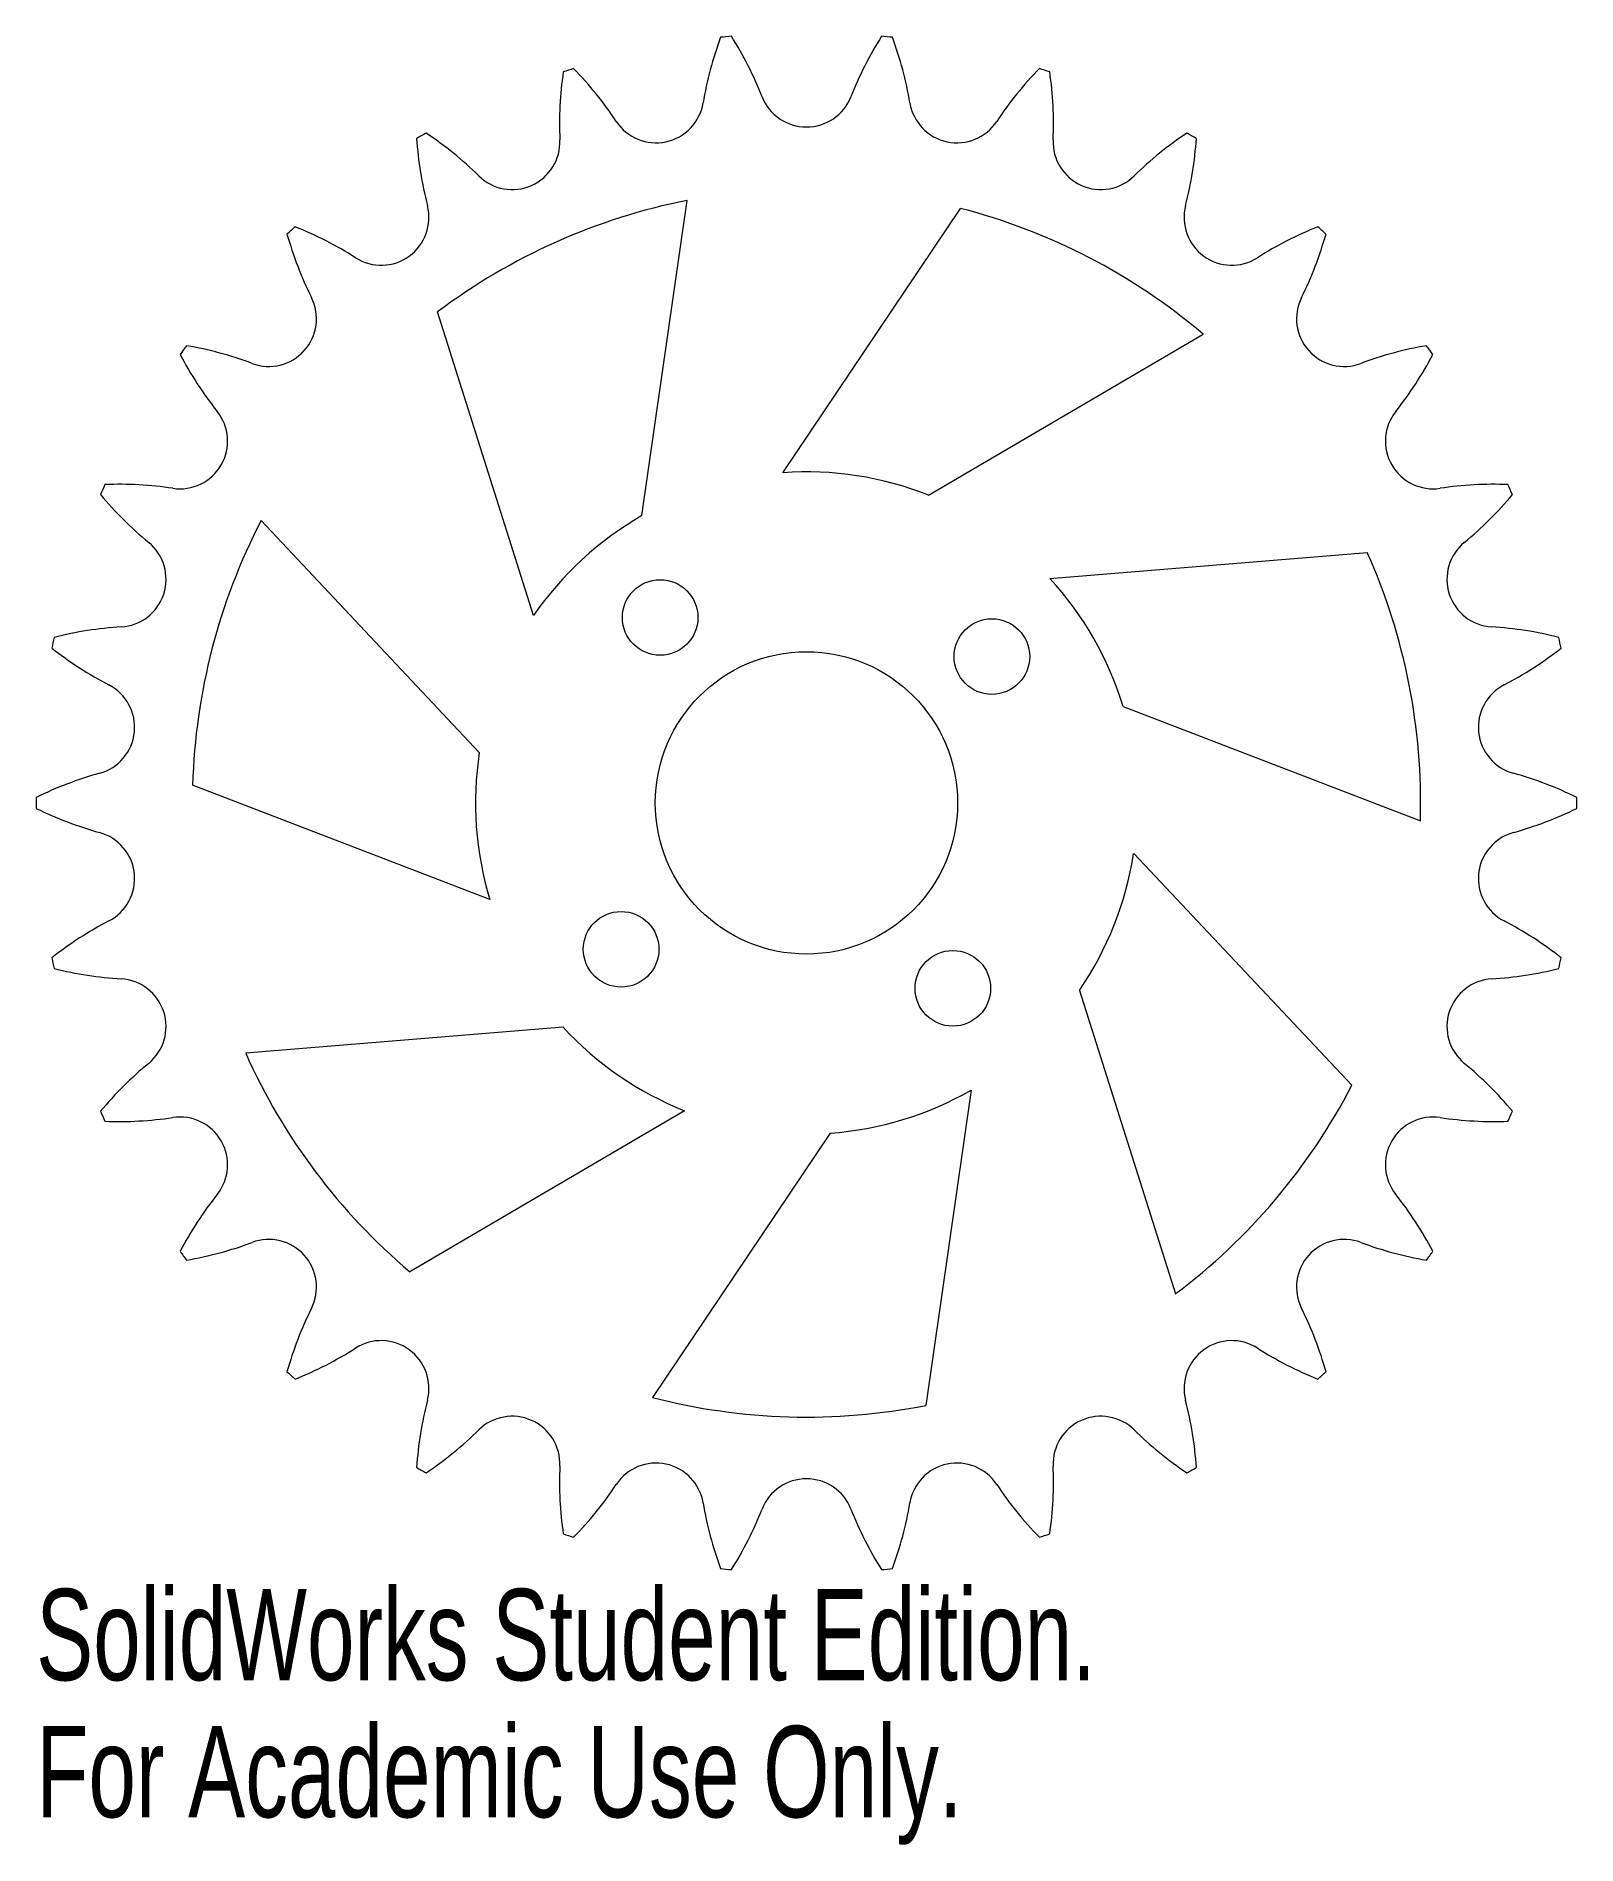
# Model space of a CAD drawing. Header units: millimetres. Extents: x -57.1 to 24.5, y -83.8 to 12.
import ezdxf

# ---------------------------------------------------------------- set-up
doc = ezdxf.new("R2010")
doc.units = ezdxf.units.MM
doc.styles.add('SLDTEXTSTYLE0', font='TXT', dxfattribs={"width": 0.7})

msp = doc.modelspace()

# ---------------------------------------------------------------- linework, layer by layer
at = {"color": 7, "linetype": 'Continuous', "lineweight": 15}
for p, q in [((-24.997, -13.417), (-22.6, 3.263)), ((-17.538, -11.144), (-8.142, 2.844)), ((-30.73, -18.701), (-35.808, -2.633)), ((-9.833, -12.332), (4.702, -3.807)), ((-33.603, -25.949), (-45.149, -13.675)), ((-3.406, -16.746), (13.389, -15.371)), ((0.47, -23.512), (16.198, -29.56)), ((-33.047, -33.726), (-48.775, -27.678)), ((1.026, -31.289), (12.572, -43.562)), ((-1.847, -38.537), (3.231, -54.604)), ((-29.172, -40.491), (-45.966, -41.866)), ((-7.581, -43.821), (-9.977, -60.5)), ((-22.744, -44.905), (-37.279, -53.431)), ((-15.039, -46.093), (-24.435, -60.081))]:
    msp.add_line(p, q, dxfattribs=at)
for centre, radius in [((-24.034, -18.807), 2), ((-6.477, -20.874), 2), ((-16.289, -28.619), 8), ((-26.1, -36.364), 2), ((-8.544, -38.43), 2)]:
    msp.add_circle(centre, radius, dxfattribs=at)
for centre, radius, start, end in [((-2.823, 5.251), 19.2, 159.75813, 170.5), ((-16.289, -28.619), 40.767, 95.59396, 96.40604), ((-36.502, 1.711), 19.2, 21.5, 32.24187), ((3.925, 1.711), 19.2, 147.75813, 158.5), ((-16.289, -28.619), 40.767, 83.59396, 84.40604), ((-29.754, 5.251), 19.2, 9.5, 20.24187), ((-10.159, 7.31), 19.2, 171.75813, 182.5), ((-16.289, -28.619), 40.767, 107.59396, 108.40604), ((-42.366, -3.154), 19.2, 33.5, 44.24187), ((9.789, -3.154), 19.2, 135.75813, 146.5), ((-16.289, -28.619), 40.767, 71.59396, 72.40604), ((-22.418, 7.31), 19.2, 357.5, 8.24187), ((-16.289, 9.673), 2.525, 201.5, 338.5), ((-24.25, 8.837), 2.525, 213.5, 350.5), ((-8.327, 8.837), 2.525, 189.5, 326.5), ((-16.289, -28.619), 40.767, 119.59396, 120.40604), ((-47.091, -9.133), 19.2, 45.5, 56.24187), ((14.513, -9.133), 19.2, 123.75813, 134.5), ((-16.289, -28.619), 40.767, 59.59396, 60.40604), ((-17.763, 7.8), 19.2, 183.75813, 194.5), ((-31.863, 6.363), 2.525, 225.5, 2.5), ((-0.714, 6.363), 2.525, 177.5, 314.5), ((-14.814, 7.8), 19.2, 345.5, 356.24187), ((-38.796, 2.36), 2.525, 237.5, 14.5), ((-16.289, -28.619), 32.5, 101.19764, 126.91193), ((6.219, 2.36), 2.525, 165.5, 302.5), ((-16.289, -28.619), 32.5, 49.76907, 75.48336), ((-16.289, -28.619), 40.767, 131.59396, 132.40604), ((-25.303, 6.697), 19.2, 195.75813, 206.5), ((-50.469, -15.962), 19.2, 57.5, 68.24187), ((17.892, -15.962), 19.2, 111.75813, 122.5), ((-7.274, 6.697), 19.2, 333.5, 344.24187), ((-16.289, -28.619), 40.767, 47.59396, 48.40604), ((-44.745, -2.996), 2.525, 249.5, 26.5), ((12.168, -2.996), 2.525, 153.5, 290.5), ((-16.289, -28.619), 40.767, 143.59396, 144.40604), ((-52.353, -23.346), 19.2, 69.5, 80.24187), ((19.776, -23.346), 19.2, 99.75813, 110.5), ((-16.289, -28.619), 40.767, 35.59396, 36.40604), ((-32.448, 4.051), 19.2, 207.75813, 218.5), ((-0.129, 4.051), 19.2, 321.5, 332.24187), ((-49.45, -9.473), 2.525, 261.5, 38.5), ((16.873, -9.473), 2.525, 141.5, 278.5), ((-16.289, -28.619), 17.519, 68.37677, 94.09106), ((-16.289, -28.619), 40.767, 155.59396, 156.40604), ((-38.888, -0.022), 19.2, 219.75813, 230.5), ((-52.662, -30.959), 19.2, 81.5, 92.24187), ((20.085, -30.959), 19.2, 87.75813, 98.5), ((6.311, -0.022), 19.2, 309.5, 320.24187), ((-16.289, -28.619), 40.767, 23.59396, 24.40604), ((-16.289, -28.619), 32.5, 152.62622, 178.3405), ((-16.289, -28.619), 17.519, 119.80535, 145.51963), ((-52.707, -16.786), 2.525, 273.5, 50.5), ((20.129, -16.786), 2.525, 129.5, 266.5), ((-16.289, -28.619), 32.5, 358.3405, 24.05479), ((-16.289, -28.619), 17.519, 16.9482, 42.66249), ((-16.289, -28.619), 40.767, 167.59396, 168.40604), ((-51.38, -38.47), 19.2, 93.5, 104.24187), ((18.803, -38.47), 19.2, 75.75813, 86.5), ((-16.289, -28.619), 40.767, 11.59396, 12.40604), ((-44.339, -5.346), 19.2, 231.75813, 242.5), ((11.762, -5.346), 19.2, 297.5, 308.24187), ((-54.371, -24.616), 2.525, 285.5, 62.5), ((21.794, -24.616), 2.525, 117.5, 254.5), ((-16.289, -28.619), 17.519, 171.23392, 196.9482), ((-48.565, -45.551), 19.2, 105.5, 116.24187), ((15.988, -45.551), 19.2, 63.75813, 74.5), ((-16.289, -28.619), 40.767, 179.59396, 180.40604), ((-16.289, -28.619), 40.767, 359.59396, 0.40604), ((-48.565, -11.686), 19.2, 243.75813, 254.5), ((15.988, -11.686), 19.2, 285.5, 296.24187), ((-54.371, -32.621), 2.525, 297.5, 74.5), ((21.794, -32.621), 2.525, 105.5, 242.5), ((-16.289, -28.619), 17.519, 325.51963, 351.23392), ((-44.339, -51.892), 19.2, 117.5, 128.24187), ((11.762, -51.892), 19.2, 51.75813, 62.5), ((-16.289, -28.619), 40.767, 191.59396, 192.40604), ((-16.289, -28.619), 40.767, 347.59396, 348.40604), ((-51.38, -18.767), 19.2, 255.75813, 266.5), ((-52.707, -40.452), 2.525, 309.5, 86.5), ((20.129, -40.452), 2.525, 93.5, 230.5), ((18.803, -18.767), 19.2, 273.5, 284.24187), ((-16.289, -28.619), 17.519, 222.66249, 248.37677), ((-16.289, -28.619), 32.5, 204.05479, 229.76907), ((-38.888, -57.215), 19.2, 129.5, 140.24187), ((6.311, -57.215), 19.2, 39.75813, 50.5), ((-16.289, -28.619), 17.519, 274.09106, 299.80535), ((-16.289, -28.619), 32.5, 306.91193, 332.62622), ((-16.289, -28.619), 40.767, 203.59396, 204.40604), ((-16.289, -28.619), 40.767, 335.59396, 336.40604), ((-52.662, -26.278), 19.2, 267.75813, 278.5), ((-49.45, -47.765), 2.525, 321.5, 98.5), ((16.873, -47.765), 2.525, 81.5, 218.5), ((20.085, -26.278), 19.2, 261.5, 272.24187), ((-32.448, -61.289), 19.2, 141.5, 152.24187), ((-0.129, -61.289), 19.2, 27.75813, 38.5), ((-16.289, -28.619), 40.767, 215.59396, 216.40604), ((-52.353, -33.892), 19.2, 279.75813, 290.5), ((-44.745, -54.241), 2.525, 333.5, 110.5), ((12.168, -54.241), 2.525, 69.5, 206.5), ((19.776, -33.892), 19.2, 249.5, 260.24187), ((-16.289, -28.619), 40.767, 323.59396, 324.40604), ((-25.303, -63.935), 19.2, 153.5, 164.24187), ((-7.274, -63.935), 19.2, 15.75813, 26.5), ((-38.796, -59.598), 2.525, 345.5, 122.5), ((6.219, -59.598), 2.525, 57.5, 194.5), ((-50.469, -41.275), 19.2, 291.75813, 302.5), ((17.892, -41.275), 19.2, 237.5, 248.24187), ((-16.289, -28.619), 40.767, 227.59396, 228.40604), ((-16.289, -28.619), 40.767, 311.59396, 312.40604), ((-17.763, -65.037), 19.2, 165.5, 176.24187), ((-16.289, -28.619), 32.5, 255.48336, 281.19764), ((-14.814, -65.037), 19.2, 3.75813, 14.5), ((-31.863, -63.6), 2.525, 357.5, 134.5), ((-0.714, -63.6), 2.525, 45.5, 182.5), ((-47.091, -48.105), 19.2, 303.75813, 314.5), ((14.513, -48.105), 19.2, 225.5, 236.24187), ((-16.289, -28.619), 40.767, 239.59396, 240.40604), ((-10.159, -64.548), 19.2, 177.5, 188.24187), ((-24.25, -66.074), 2.525, 9.5, 146.5), ((-8.327, -66.074), 2.525, 33.5, 170.5), ((-22.418, -64.548), 19.2, 351.75813, 2.5), ((-16.289, -28.619), 40.767, 299.59396, 300.40604), ((-42.366, -54.083), 19.2, 315.75813, 326.5), ((-16.289, -66.911), 2.525, 21.5, 158.5), ((9.789, -54.083), 19.2, 213.5, 224.24187), ((-2.823, -62.488), 19.2, 189.5, 200.24187), ((-36.502, -58.949), 19.2, 327.75813, 338.5), ((3.925, -58.949), 19.2, 201.5, 212.24187), ((-29.754, -62.488), 19.2, 339.75813, 350.5), ((-16.289, -28.619), 40.767, 251.59396, 252.40604), ((-16.289, -28.619), 40.767, 287.59396, 288.40604), ((-16.289, -28.619), 40.767, 263.59396, 264.40604), ((-16.289, -28.619), 40.767, 275.59396, 276.40604)]:
    msp.add_arc(centre, radius, start, end, dxfattribs=at)

# ---------------------------------------------------------------- texts
at = {"color": 7, "linetype": 'Continuous', "char_height": 4.83362, "attachment_point": 1, "style": 'SLDTEXTSTYLE0'}
for s, insert in [('SolidWorks Student Edition.', (-57.056, -70.211)), ('For Academic Use Only.', (-57.056, -77.462))]:
    msp.add_mtext(s, dxfattribs=dict(at, insert=insert))

doc.saveas('drawing.dxf')
